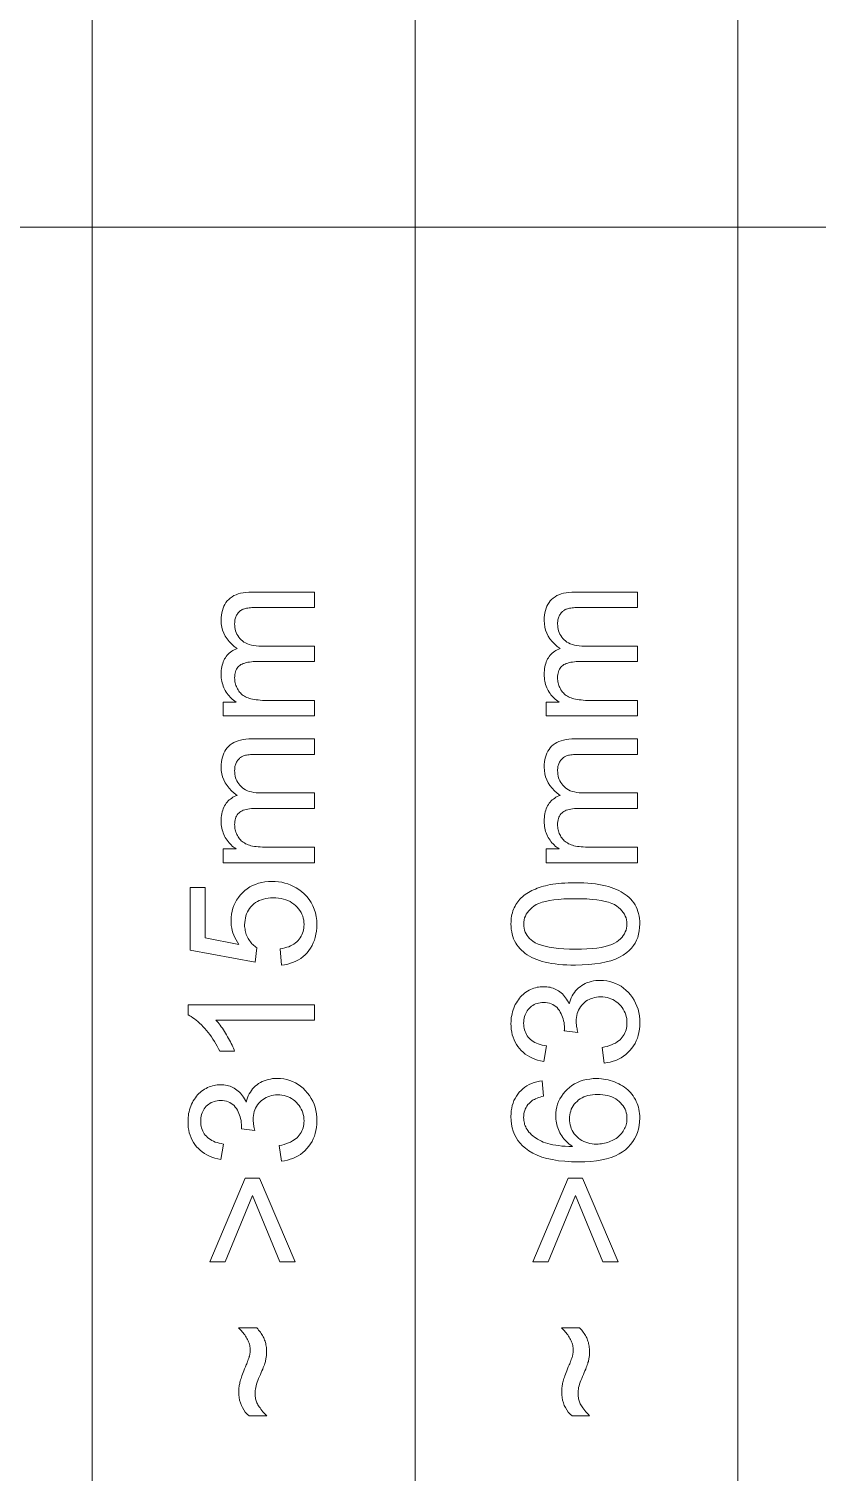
# Model space of a CAD drawing. Extents: x 23 to 417, y 3 to 294.
# Drawn here: x 217.45 to 223.7, y 15.36 to 26.79 of the extents above; entities that cross this region are included whole.
import ezdxf

# ---------------------------------------------------------------- set-up
doc = ezdxf.new("R2010")
doc.units = 0

msp = doc.modelspace()

# ---------------------------------------------------------------- linework, layer by layer
at = {"color": 7, "lineweight": 13}
for p, q in [((217.954, 10.222), (217.954, 50.222)), ((220.515, 10.222), (220.515, 50.222)), ((223.075, 10.222), (223.075, 50.222)), ((182.104, 25.222), (230.758, 25.222))]:
    msp.add_line(p, q, dxfattribs=at)
for points in [[(219.719, 21.349), (218.994, 21.349), (218.994, 21.458), (219.096, 21.458), (219.085, 21.466), (219.075, 21.473), (219.066, 21.481), (219.057, 21.489), (219.048, 21.498), (219.04, 21.508), (219.032, 21.517), (219.024, 21.527), (219.017, 21.538), (219.01, 21.549), (219.004, 21.561), (218.999, 21.572), (218.994, 21.585), (218.99, 21.597), (218.986, 21.61), (218.983, 21.623), (218.981, 21.636), (218.979, 21.65), (218.978, 21.664), (218.978, 21.678), (218.978, 21.694), (218.979, 21.709), (218.981, 21.724), (218.983, 21.738), (218.986, 21.751), (218.99, 21.764), (218.994, 21.777), (218.999, 21.788), (219.005, 21.8), (219.011, 21.81), (219.018, 21.82), (219.026, 21.829), (219.034, 21.838), (219.042, 21.846), (219.051, 21.854), (219.061, 21.861), (219.071, 21.867), (219.082, 21.873), (219.093, 21.878), (219.105, 21.883), (219.081, 21.9), (219.059, 21.919), (219.04, 21.939), (219.024, 21.96), (219.01, 21.982), (218.998, 22.005), (218.989, 22.028), (218.983, 22.053), (218.979, 22.079), (218.978, 22.106), (218.979, 22.128), (218.98, 22.148), (218.983, 22.167), (218.987, 22.185), (218.993, 22.202), (218.999, 22.218), (219.007, 22.233), (219.016, 22.247), (219.026, 22.26), (219.038, 22.272), (219.05, 22.283), (219.064, 22.293), (219.079, 22.302), (219.096, 22.309), (219.113, 22.316), (219.132, 22.321), (219.153, 22.325), (219.174, 22.328), (219.197, 22.33), (219.221, 22.33), (219.719, 22.33), (219.719, 22.208), (219.262, 22.208), (219.248, 22.208), (219.235, 22.208), (219.222, 22.207), (219.21, 22.206), (219.199, 22.205), (219.189, 22.204), (219.179, 22.202), (219.171, 22.2), (219.163, 22.198), (219.156, 22.196), (219.15, 22.194), (219.144, 22.191), (219.138, 22.187), (219.132, 22.184), (219.127, 22.179), (219.122, 22.175), (219.117, 22.17), (219.113, 22.165), (219.108, 22.159), (219.104, 22.153), (219.1, 22.146), (219.097, 22.14), (219.094, 22.133), (219.091, 22.126), (219.089, 22.119), (219.087, 22.111), (219.086, 22.104), (219.085, 22.096), (219.085, 22.088), (219.084, 22.079), (219.085, 22.064), (219.086, 22.05), (219.089, 22.036), (219.092, 22.022), (219.097, 22.009), (219.103, 21.997), (219.109, 21.985), (219.117, 21.974), (219.125, 21.963), (219.135, 21.952), (219.146, 21.943), (219.158, 21.934), (219.171, 21.927), (219.186, 21.92), (219.201, 21.914), (219.218, 21.91), (219.236, 21.906), (219.256, 21.904), (219.276, 21.902), (219.298, 21.902), (219.719, 21.902), (219.719, 21.779), (219.248, 21.779), (219.232, 21.779), (219.217, 21.778), (219.203, 21.776), (219.189, 21.774), (219.176, 21.772), (219.165, 21.768), (219.153, 21.764), (219.143, 21.76), (219.134, 21.755), (219.125, 21.749), (219.117, 21.743), (219.111, 21.736), (219.104, 21.728), (219.099, 21.719), (219.095, 21.709), (219.091, 21.699), (219.088, 21.688), (219.086, 21.677), (219.085, 21.664), (219.084, 21.651), (219.085, 21.641), (219.085, 21.63), (219.087, 21.62), (219.089, 21.611), (219.091, 21.601), (219.094, 21.591), (219.098, 21.582), (219.102, 21.573), (219.106, 21.564), (219.112, 21.555), (219.117, 21.546), (219.124, 21.538), (219.13, 21.531), (219.137, 21.524), (219.145, 21.517), (219.153, 21.511), (219.162, 21.505), (219.171, 21.5), (219.181, 21.495), (219.191, 21.491), (219.202, 21.487), (219.214, 21.484), (219.227, 21.481), (219.241, 21.479), (219.256, 21.476), (219.271, 21.475), (219.288, 21.473), (219.305, 21.472), (219.324, 21.472), (219.343, 21.471), (219.719, 21.471)], [(222.279, 21.349), (221.555, 21.349), (221.555, 21.458), (221.657, 21.458), (221.646, 21.466), (221.636, 21.473), (221.627, 21.481), (221.617, 21.489), (221.609, 21.498), (221.6, 21.508), (221.592, 21.517), (221.585, 21.527), (221.578, 21.538), (221.571, 21.549), (221.565, 21.561), (221.559, 21.572), (221.554, 21.585), (221.55, 21.597), (221.547, 21.61), (221.544, 21.623), (221.542, 21.636), (221.54, 21.65), (221.539, 21.664), (221.539, 21.678), (221.539, 21.694), (221.54, 21.709), (221.542, 21.724), (221.544, 21.738), (221.547, 21.751), (221.551, 21.764), (221.555, 21.777), (221.56, 21.788), (221.566, 21.8), (221.572, 21.81), (221.579, 21.82), (221.586, 21.829), (221.594, 21.838), (221.603, 21.846), (221.612, 21.854), (221.622, 21.861), (221.632, 21.867), (221.643, 21.873), (221.654, 21.878), (221.665, 21.883), (221.641, 21.9), (221.62, 21.919), (221.601, 21.939), (221.584, 21.96), (221.57, 21.982), (221.559, 22.005), (221.55, 22.028), (221.544, 22.053), (221.54, 22.079), (221.539, 22.106), (221.539, 22.128), (221.541, 22.148), (221.544, 22.167), (221.548, 22.185), (221.554, 22.202), (221.56, 22.218), (221.568, 22.233), (221.577, 22.247), (221.587, 22.26), (221.598, 22.272), (221.611, 22.283), (221.625, 22.293), (221.64, 22.302), (221.656, 22.309), (221.674, 22.316), (221.693, 22.321), (221.713, 22.325), (221.735, 22.328), (221.758, 22.33), (221.782, 22.33), (222.279, 22.33), (222.279, 22.208), (221.823, 22.208), (221.809, 22.208), (221.795, 22.208), (221.783, 22.207), (221.771, 22.206), (221.76, 22.205), (221.75, 22.204), (221.74, 22.202), (221.732, 22.2), (221.724, 22.198), (221.717, 22.196), (221.711, 22.194), (221.705, 22.191), (221.699, 22.187), (221.693, 22.184), (221.688, 22.179), (221.683, 22.175), (221.678, 22.17), (221.673, 22.165), (221.669, 22.159), (221.665, 22.153), (221.661, 22.146), (221.658, 22.14), (221.655, 22.133), (221.652, 22.126), (221.65, 22.119), (221.648, 22.111), (221.647, 22.104), (221.646, 22.096), (221.645, 22.088), (221.645, 22.079), (221.646, 22.064), (221.647, 22.05), (221.65, 22.036), (221.653, 22.022), (221.658, 22.009), (221.663, 21.997), (221.67, 21.985), (221.678, 21.974), (221.686, 21.963), (221.696, 21.952), (221.707, 21.943), (221.719, 21.934), (221.732, 21.927), (221.746, 21.92), (221.762, 21.914), (221.779, 21.91), (221.797, 21.906), (221.816, 21.904), (221.837, 21.902), (221.859, 21.902), (222.279, 21.902), (222.279, 21.779), (221.809, 21.779), (221.793, 21.779), (221.778, 21.778), (221.763, 21.776), (221.75, 21.774), (221.737, 21.772), (221.725, 21.768), (221.714, 21.764), (221.704, 21.76), (221.695, 21.755), (221.686, 21.749), (221.678, 21.743), (221.671, 21.736), (221.665, 21.728), (221.66, 21.719), (221.655, 21.709), (221.652, 21.699), (221.649, 21.688), (221.647, 21.677), (221.645, 21.664), (221.645, 21.651), (221.645, 21.641), (221.646, 21.63), (221.647, 21.62), (221.649, 21.611), (221.652, 21.601), (221.655, 21.591), (221.658, 21.582), (221.662, 21.573), (221.667, 21.564), (221.672, 21.555), (221.678, 21.546), (221.684, 21.538), (221.691, 21.531), (221.698, 21.524), (221.706, 21.517), (221.714, 21.511), (221.723, 21.505), (221.732, 21.5), (221.742, 21.495), (221.752, 21.491), (221.763, 21.487), (221.775, 21.484), (221.788, 21.481), (221.802, 21.479), (221.816, 21.476), (221.832, 21.475), (221.848, 21.473), (221.866, 21.472), (221.884, 21.472), (221.904, 21.471), (222.279, 21.471)], [(219.719, 20.185), (218.994, 20.185), (218.994, 20.295), (219.096, 20.295), (219.085, 20.302), (219.075, 20.309), (219.066, 20.317), (219.057, 20.326), (219.048, 20.334), (219.04, 20.344), (219.032, 20.354), (219.024, 20.364), (219.017, 20.374), (219.01, 20.385), (219.004, 20.397), (218.999, 20.409), (218.994, 20.421), (218.99, 20.433), (218.986, 20.446), (218.983, 20.459), (218.981, 20.472), (218.979, 20.486), (218.978, 20.5), (218.978, 20.514), (218.978, 20.53), (218.979, 20.545), (218.981, 20.56), (218.983, 20.574), (218.986, 20.588), (218.99, 20.601), (218.994, 20.613), (218.999, 20.625), (219.005, 20.636), (219.011, 20.646), (219.018, 20.656), (219.026, 20.666), (219.034, 20.675), (219.042, 20.683), (219.051, 20.69), (219.061, 20.697), (219.071, 20.704), (219.082, 20.709), (219.093, 20.715), (219.105, 20.719), (219.081, 20.737), (219.059, 20.755), (219.04, 20.775), (219.024, 20.796), (219.01, 20.818), (218.998, 20.841), (218.989, 20.865), (218.983, 20.89), (218.979, 20.916), (218.978, 20.943), (218.979, 20.964), (218.98, 20.984), (218.983, 21.003), (218.987, 21.021), (218.993, 21.038), (218.999, 21.054), (219.007, 21.069), (219.016, 21.083), (219.026, 21.096), (219.038, 21.109), (219.05, 21.12), (219.064, 21.129), (219.079, 21.138), (219.096, 21.146), (219.113, 21.152), (219.132, 21.157), (219.153, 21.161), (219.174, 21.164), (219.197, 21.166), (219.221, 21.167), (219.719, 21.167), (219.719, 21.044), (219.262, 21.044), (219.248, 21.044), (219.235, 21.044), (219.222, 21.043), (219.21, 21.043), (219.199, 21.041), (219.189, 21.04), (219.179, 21.039), (219.171, 21.037), (219.163, 21.035), (219.156, 21.032), (219.15, 21.03), (219.144, 21.027), (219.138, 21.024), (219.132, 21.02), (219.127, 21.016), (219.122, 21.011), (219.117, 21.006), (219.113, 21.001), (219.108, 20.995), (219.104, 20.989), (219.1, 20.983), (219.097, 20.976), (219.094, 20.969), (219.091, 20.962), (219.089, 20.955), (219.087, 20.948), (219.086, 20.94), (219.085, 20.932), (219.085, 20.924), (219.084, 20.915), (219.085, 20.9), (219.086, 20.886), (219.089, 20.872), (219.092, 20.859), (219.097, 20.846), (219.103, 20.833), (219.109, 20.821), (219.117, 20.81), (219.125, 20.799), (219.135, 20.789), (219.146, 20.779), (219.158, 20.77), (219.171, 20.763), (219.186, 20.756), (219.201, 20.751), (219.218, 20.746), (219.236, 20.743), (219.256, 20.74), (219.276, 20.739), (219.298, 20.738), (219.719, 20.738), (219.719, 20.615), (219.248, 20.615), (219.232, 20.615), (219.217, 20.614), (219.203, 20.613), (219.189, 20.611), (219.176, 20.608), (219.165, 20.605), (219.153, 20.601), (219.143, 20.596), (219.134, 20.591), (219.125, 20.585), (219.117, 20.579), (219.111, 20.572), (219.104, 20.564), (219.099, 20.555), (219.095, 20.546), (219.091, 20.536), (219.088, 20.525), (219.086, 20.513), (219.085, 20.5), (219.084, 20.487), (219.085, 20.477), (219.085, 20.467), (219.087, 20.457), (219.089, 20.447), (219.091, 20.437), (219.094, 20.428), (219.098, 20.418), (219.102, 20.409), (219.106, 20.4), (219.112, 20.391), (219.117, 20.383), (219.124, 20.375), (219.13, 20.367), (219.137, 20.36), (219.145, 20.353), (219.153, 20.347), (219.162, 20.342), (219.171, 20.336), (219.181, 20.332), (219.191, 20.328), (219.202, 20.324), (219.214, 20.32), (219.227, 20.317), (219.241, 20.315), (219.256, 20.313), (219.271, 20.311), (219.288, 20.31), (219.305, 20.309), (219.324, 20.308), (219.343, 20.308), (219.719, 20.308)], [(222.279, 20.185), (221.555, 20.185), (221.555, 20.295), (221.657, 20.295), (221.646, 20.302), (221.636, 20.309), (221.627, 20.317), (221.617, 20.326), (221.609, 20.334), (221.6, 20.344), (221.592, 20.354), (221.585, 20.364), (221.578, 20.374), (221.571, 20.385), (221.565, 20.397), (221.559, 20.409), (221.554, 20.421), (221.55, 20.433), (221.547, 20.446), (221.544, 20.459), (221.542, 20.472), (221.54, 20.486), (221.539, 20.5), (221.539, 20.514), (221.539, 20.53), (221.54, 20.545), (221.542, 20.56), (221.544, 20.574), (221.547, 20.588), (221.551, 20.601), (221.555, 20.613), (221.56, 20.625), (221.566, 20.636), (221.572, 20.646), (221.579, 20.656), (221.586, 20.666), (221.594, 20.675), (221.603, 20.683), (221.612, 20.69), (221.622, 20.697), (221.632, 20.704), (221.643, 20.709), (221.654, 20.715), (221.665, 20.719), (221.641, 20.737), (221.62, 20.755), (221.601, 20.775), (221.584, 20.796), (221.57, 20.818), (221.559, 20.841), (221.55, 20.865), (221.544, 20.89), (221.54, 20.916), (221.539, 20.943), (221.539, 20.964), (221.541, 20.984), (221.544, 21.003), (221.548, 21.021), (221.554, 21.038), (221.56, 21.054), (221.568, 21.069), (221.577, 21.083), (221.587, 21.096), (221.598, 21.109), (221.611, 21.12), (221.625, 21.129), (221.64, 21.138), (221.656, 21.146), (221.674, 21.152), (221.693, 21.157), (221.713, 21.161), (221.735, 21.164), (221.758, 21.166), (221.782, 21.167), (222.279, 21.167), (222.279, 21.044), (221.823, 21.044), (221.809, 21.044), (221.795, 21.044), (221.783, 21.043), (221.771, 21.043), (221.76, 21.041), (221.75, 21.04), (221.74, 21.039), (221.732, 21.037), (221.724, 21.035), (221.717, 21.032), (221.711, 21.03), (221.705, 21.027), (221.699, 21.024), (221.693, 21.02), (221.688, 21.016), (221.683, 21.011), (221.678, 21.006), (221.673, 21.001), (221.669, 20.995), (221.665, 20.989), (221.661, 20.983), (221.658, 20.976), (221.655, 20.969), (221.652, 20.962), (221.65, 20.955), (221.648, 20.948), (221.647, 20.94), (221.646, 20.932), (221.645, 20.924), (221.645, 20.915), (221.646, 20.9), (221.647, 20.886), (221.65, 20.872), (221.653, 20.859), (221.658, 20.846), (221.663, 20.833), (221.67, 20.821), (221.678, 20.81), (221.686, 20.799), (221.696, 20.789), (221.707, 20.779), (221.719, 20.77), (221.732, 20.763), (221.746, 20.756), (221.762, 20.751), (221.779, 20.746), (221.797, 20.743), (221.816, 20.74), (221.837, 20.739), (221.859, 20.738), (222.279, 20.738), (222.279, 20.615), (221.809, 20.615), (221.793, 20.615), (221.778, 20.614), (221.763, 20.613), (221.75, 20.611), (221.737, 20.608), (221.725, 20.605), (221.714, 20.601), (221.704, 20.596), (221.695, 20.591), (221.686, 20.585), (221.678, 20.579), (221.671, 20.572), (221.665, 20.564), (221.66, 20.555), (221.655, 20.546), (221.652, 20.536), (221.649, 20.525), (221.647, 20.513), (221.645, 20.5), (221.645, 20.487), (221.645, 20.477), (221.646, 20.467), (221.647, 20.457), (221.649, 20.447), (221.652, 20.437), (221.655, 20.428), (221.658, 20.418), (221.662, 20.409), (221.667, 20.4), (221.672, 20.391), (221.678, 20.383), (221.684, 20.375), (221.691, 20.367), (221.698, 20.36), (221.706, 20.353), (221.714, 20.347), (221.723, 20.342), (221.732, 20.336), (221.742, 20.332), (221.752, 20.328), (221.763, 20.324), (221.775, 20.32), (221.788, 20.317), (221.802, 20.315), (221.816, 20.313), (221.832, 20.311), (221.848, 20.31), (221.866, 20.309), (221.884, 20.308), (221.904, 20.308), (222.279, 20.308)], [(219.457, 19.374), (219.446, 19.503), (219.464, 19.506), (219.482, 19.51), (219.498, 19.515), (219.514, 19.52), (219.528, 19.527), (219.542, 19.534), (219.555, 19.541), (219.567, 19.55), (219.577, 19.559), (219.587, 19.569), (219.596, 19.58), (219.604, 19.591), (219.612, 19.603), (219.618, 19.615), (219.623, 19.627), (219.627, 19.64), (219.631, 19.653), (219.633, 19.667), (219.634, 19.681), (219.635, 19.695), (219.634, 19.713), (219.632, 19.73), (219.629, 19.746), (219.624, 19.762), (219.618, 19.777), (219.611, 19.792), (219.602, 19.806), (219.592, 19.82), (219.581, 19.833), (219.568, 19.845), (219.554, 19.857), (219.539, 19.867), (219.524, 19.877), (219.507, 19.885), (219.49, 19.891), (219.472, 19.897), (219.453, 19.901), (219.433, 19.904), (219.412, 19.906), (219.391, 19.907), (219.37, 19.906), (219.35, 19.904), (219.332, 19.901), (219.314, 19.897), (219.297, 19.892), (219.28, 19.885), (219.265, 19.878), (219.251, 19.869), (219.237, 19.859), (219.225, 19.848), (219.213, 19.835), (219.203, 19.823), (219.194, 19.809), (219.186, 19.795), (219.179, 19.779), (219.174, 19.764), (219.17, 19.747), (219.167, 19.73), (219.165, 19.712), (219.164, 19.693), (219.164, 19.681), (219.165, 19.67), (219.167, 19.659), (219.168, 19.648), (219.171, 19.637), (219.174, 19.626), (219.177, 19.616), (219.181, 19.606), (219.186, 19.596), (219.191, 19.586), (219.197, 19.577), (219.202, 19.568), (219.209, 19.559), (219.215, 19.551), (219.222, 19.543), (219.229, 19.536), (219.237, 19.529), (219.244, 19.523), (219.253, 19.517), (219.261, 19.511), (219.246, 19.396), (218.732, 19.493), (218.732, 19.99), (218.85, 19.99), (218.85, 19.591), (219.118, 19.537), (219.106, 19.555), (219.096, 19.573), (219.086, 19.592), (219.078, 19.61), (219.071, 19.629), (219.066, 19.648), (219.061, 19.667), (219.058, 19.687), (219.056, 19.706), (219.056, 19.726), (219.057, 19.752), (219.059, 19.777), (219.064, 19.801), (219.07, 19.824), (219.078, 19.847), (219.088, 19.868), (219.1, 19.889), (219.114, 19.909), (219.129, 19.928), (219.146, 19.947), (219.165, 19.964), (219.185, 19.979), (219.205, 19.993), (219.227, 20.005), (219.25, 20.014), (219.274, 20.023), (219.299, 20.029), (219.325, 20.033), (219.352, 20.036), (219.38, 20.037), (219.406, 20.036), (219.432, 20.034), (219.458, 20.03), (219.482, 20.024), (219.506, 20.017), (219.529, 20.008), (219.552, 19.998), (219.573, 19.986), (219.594, 19.973), (219.614, 19.958), (219.637, 19.938), (219.658, 19.917), (219.676, 19.894), (219.692, 19.87), (219.705, 19.844), (219.716, 19.817), (219.725, 19.789), (219.731, 19.759), (219.735, 19.728), (219.736, 19.695), (219.735, 19.668), (219.733, 19.643), (219.729, 19.618), (219.724, 19.594), (219.717, 19.571), (219.708, 19.55), (219.698, 19.529), (219.687, 19.509), (219.674, 19.49), (219.659, 19.472), (219.644, 19.456), (219.627, 19.441), (219.609, 19.427), (219.59, 19.415), (219.57, 19.405), (219.55, 19.396), (219.528, 19.388), (219.505, 19.382), (219.481, 19.377)], [(221.786, 19.374), (221.751, 19.374), (221.718, 19.375), (221.686, 19.377), (221.655, 19.38), (221.626, 19.383), (221.598, 19.387), (221.572, 19.392), (221.547, 19.397), (221.523, 19.403), (221.501, 19.41), (221.48, 19.418), (221.459, 19.426), (221.44, 19.435), (221.422, 19.445), (221.405, 19.456), (221.389, 19.467), (221.374, 19.479), (221.359, 19.491), (221.346, 19.505), (221.334, 19.519), (221.323, 19.534), (221.313, 19.549), (221.304, 19.565), (221.296, 19.582), (221.29, 19.6), (221.285, 19.619), (221.281, 19.638), (221.278, 19.658), (221.276, 19.678), (221.275, 19.7), (221.276, 19.716), (221.277, 19.731), (221.278, 19.746), (221.28, 19.761), (221.283, 19.775), (221.287, 19.789), (221.291, 19.803), (221.296, 19.816), (221.302, 19.829), (221.308, 19.841), (221.314, 19.853), (221.322, 19.865), (221.33, 19.876), (221.338, 19.886), (221.347, 19.897), (221.357, 19.906), (221.367, 19.916), (221.378, 19.925), (221.389, 19.933), (221.401, 19.941), (221.414, 19.949), (221.427, 19.957), (221.44, 19.964), (221.454, 19.97), (221.469, 19.977), (221.484, 19.983), (221.5, 19.988), (221.516, 19.994), (221.533, 19.999), (221.55, 20.003), (221.568, 20.008), (221.587, 20.012), (221.608, 20.015), (221.63, 20.018), (221.653, 20.02), (221.677, 20.022), (221.702, 20.024), (221.729, 20.025), (221.757, 20.026), (221.786, 20.026), (221.821, 20.026), (221.854, 20.025), (221.886, 20.023), (221.916, 20.02), (221.945, 20.017), (221.973, 20.013), (221.999, 20.008), (222.024, 20.003), (222.048, 19.997), (222.07, 19.99), (222.091, 19.982), (222.112, 19.974), (222.131, 19.965), (222.149, 19.955), (222.166, 19.945), (222.182, 19.934), (222.198, 19.922), (222.212, 19.909), (222.225, 19.896), (222.237, 19.882), (222.249, 19.867), (222.259, 19.851), (222.268, 19.835), (222.275, 19.818), (222.282, 19.8), (222.287, 19.782), (222.291, 19.762), (222.294, 19.742), (222.296, 19.722), (222.296, 19.7), (222.295, 19.672), (222.292, 19.645), (222.287, 19.619), (222.28, 19.594), (222.271, 19.571), (222.259, 19.549), (222.246, 19.528), (222.23, 19.508), (222.212, 19.49), (222.193, 19.473), (222.166, 19.454), (222.137, 19.437), (222.104, 19.422), (222.068, 19.409), (222.029, 19.399), (221.986, 19.39), (221.941, 19.383), (221.893, 19.378), (221.841, 19.375)], [(221.786, 19.5), (221.834, 19.501), (221.878, 19.502), (221.919, 19.505), (221.957, 19.509), (221.991, 19.514), (222.022, 19.521), (222.05, 19.528), (222.075, 19.537), (222.096, 19.547), (222.114, 19.558), (222.129, 19.57), (222.143, 19.582), (222.156, 19.595), (222.166, 19.608), (222.175, 19.622), (222.182, 19.637), (222.188, 19.652), (222.192, 19.667), (222.195, 19.683), (222.195, 19.7), (222.195, 19.717), (222.192, 19.733), (222.188, 19.748), (222.182, 19.763), (222.175, 19.778), (222.166, 19.792), (222.155, 19.805), (222.143, 19.818), (222.129, 19.83), (222.114, 19.842), (222.096, 19.853), (222.074, 19.863), (222.05, 19.872), (222.022, 19.879), (221.991, 19.885), (221.956, 19.891), (221.919, 19.895), (221.878, 19.898), (221.834, 19.899), (221.786, 19.9), (221.738, 19.899), (221.694, 19.898), (221.653, 19.895), (221.615, 19.891), (221.581, 19.885), (221.55, 19.879), (221.522, 19.872), (221.497, 19.863), (221.476, 19.853), (221.458, 19.842), (221.443, 19.83), (221.429, 19.818), (221.417, 19.805), (221.406, 19.792), (221.397, 19.777), (221.39, 19.763), (221.384, 19.748), (221.38, 19.732), (221.378, 19.715), (221.377, 19.699), (221.378, 19.682), (221.38, 19.666), (221.383, 19.651), (221.388, 19.636), (221.395, 19.623), (221.403, 19.609), (221.412, 19.597), (221.423, 19.585), (221.435, 19.574), (221.449, 19.564), (221.468, 19.551), (221.491, 19.541), (221.517, 19.531), (221.546, 19.523), (221.579, 19.516), (221.614, 19.51), (221.652, 19.506), (221.694, 19.503), (221.739, 19.501)], [(222.015, 18.598), (221.999, 18.72), (222.019, 18.725), (222.038, 18.73), (222.056, 18.736), (222.073, 18.742), (222.089, 18.749), (222.103, 18.756), (222.117, 18.765), (222.129, 18.773), (222.14, 18.783), (222.149, 18.792), (222.158, 18.803), (222.166, 18.814), (222.173, 18.825), (222.179, 18.837), (222.184, 18.849), (222.188, 18.861), (222.191, 18.874), (222.194, 18.888), (222.195, 18.902), (222.195, 18.916), (222.195, 18.933), (222.193, 18.95), (222.19, 18.966), (222.186, 18.981), (222.18, 18.996), (222.174, 19.01), (222.166, 19.024), (222.157, 19.038), (222.147, 19.05), (222.135, 19.062), (222.123, 19.074), (222.11, 19.084), (222.097, 19.093), (222.083, 19.101), (222.068, 19.107), (222.053, 19.113), (222.037, 19.117), (222.021, 19.12), (222.004, 19.122), (221.987, 19.122), (221.97, 19.122), (221.954, 19.12), (221.939, 19.117), (221.924, 19.113), (221.91, 19.108), (221.896, 19.102), (221.883, 19.095), (221.87, 19.087), (221.859, 19.077), (221.847, 19.067), (221.837, 19.056), (221.828, 19.044), (221.819, 19.031), (221.812, 19.018), (221.806, 19.004), (221.801, 18.99), (221.797, 18.975), (221.795, 18.959), (221.793, 18.943), (221.792, 18.926), (221.792, 18.919), (221.793, 18.912), (221.794, 18.904), (221.795, 18.896), (221.796, 18.887), (221.797, 18.879), (221.799, 18.869), (221.801, 18.86), (221.803, 18.85), (221.806, 18.84), (221.698, 18.853), (221.698, 18.856), (221.699, 18.858), (221.699, 18.86), (221.699, 18.862), (221.699, 18.865), (221.699, 18.866), (221.699, 18.868), (221.7, 18.87), (221.7, 18.872), (221.7, 18.873), (221.699, 18.889), (221.698, 18.904), (221.696, 18.919), (221.693, 18.933), (221.689, 18.948), (221.685, 18.962), (221.68, 18.975), (221.673, 18.989), (221.666, 19.002), (221.659, 19.014), (221.65, 19.026), (221.641, 19.037), (221.63, 19.046), (221.619, 19.055), (221.607, 19.061), (221.594, 19.067), (221.58, 19.072), (221.565, 19.075), (221.549, 19.077), (221.532, 19.077), (221.519, 19.077), (221.506, 19.075), (221.494, 19.073), (221.482, 19.07), (221.471, 19.066), (221.46, 19.061), (221.449, 19.055), (221.439, 19.048), (221.43, 19.04), (221.421, 19.031), (221.412, 19.022), (221.405, 19.012), (221.398, 19.002), (221.392, 18.991), (221.387, 18.979), (221.383, 18.967), (221.38, 18.954), (221.378, 18.941), (221.377, 18.928), (221.376, 18.913), (221.377, 18.899), (221.378, 18.886), (221.38, 18.873), (221.383, 18.86), (221.388, 18.848), (221.392, 18.836), (221.398, 18.825), (221.405, 18.814), (221.413, 18.804), (221.421, 18.794), (221.431, 18.785), (221.441, 18.776), (221.452, 18.768), (221.465, 18.761), (221.478, 18.755), (221.492, 18.749), (221.506, 18.744), (221.522, 18.74), (221.539, 18.736), (221.556, 18.733), (221.535, 18.61), (221.51, 18.615), (221.487, 18.621), (221.465, 18.629), (221.445, 18.637), (221.425, 18.647), (221.406, 18.658), (221.389, 18.669), (221.373, 18.683), (221.357, 18.697), (221.343, 18.712), (221.33, 18.729), (221.319, 18.746), (221.309, 18.764), (221.3, 18.782), (221.292, 18.802), (221.286, 18.822), (221.281, 18.843), (221.278, 18.865), (221.276, 18.887), (221.275, 18.911), (221.276, 18.927), (221.277, 18.943), (221.278, 18.959), (221.281, 18.974), (221.284, 18.989), (221.288, 19.004), (221.293, 19.019), (221.298, 19.033), (221.304, 19.048), (221.31, 19.061), (221.318, 19.075), (221.326, 19.088), (221.334, 19.1), (221.343, 19.111), (221.352, 19.122), (221.362, 19.132), (221.372, 19.142), (221.383, 19.151), (221.394, 19.159), (221.406, 19.167), (221.419, 19.174), (221.431, 19.18), (221.443, 19.185), (221.456, 19.19), (221.469, 19.194), (221.482, 19.198), (221.495, 19.2), (221.508, 19.202), (221.522, 19.203), (221.535, 19.203), (221.548, 19.203), (221.561, 19.202), (221.573, 19.2), (221.585, 19.198), (221.597, 19.195), (221.609, 19.191), (221.62, 19.186), (221.631, 19.181), (221.642, 19.175), (221.653, 19.169), (221.664, 19.161), (221.674, 19.153), (221.683, 19.145), (221.692, 19.135), (221.701, 19.125), (221.709, 19.115), (221.717, 19.103), (221.724, 19.092), (221.731, 19.079), (221.738, 19.066), (221.742, 19.083), (221.748, 19.099), (221.754, 19.115), (221.761, 19.13), (221.769, 19.144), (221.778, 19.158), (221.788, 19.17), (221.799, 19.182), (221.81, 19.193), (221.823, 19.203), (221.836, 19.213), (221.85, 19.221), (221.864, 19.228), (221.879, 19.235), (221.895, 19.24), (221.912, 19.245), (221.929, 19.248), (221.947, 19.251), (221.965, 19.252), (221.984, 19.252), (222.01, 19.252), (222.035, 19.249), (222.059, 19.244), (222.082, 19.237), (222.105, 19.229), (222.127, 19.218), (222.148, 19.206), (222.168, 19.191), (222.187, 19.175), (222.206, 19.157), (222.223, 19.137), (222.239, 19.117), (222.253, 19.095), (222.264, 19.072), (222.274, 19.049), (222.283, 19.024), (222.289, 18.999), (222.294, 18.972), (222.296, 18.944), (222.297, 18.915), (222.296, 18.89), (222.294, 18.865), (222.29, 18.841), (222.285, 18.817), (222.278, 18.795), (222.269, 18.774), (222.259, 18.753), (222.247, 18.733), (222.234, 18.715), (222.219, 18.697), (222.203, 18.68), (222.185, 18.665), (222.167, 18.651), (222.149, 18.639), (222.129, 18.629), (222.108, 18.619), (222.086, 18.612), (222.063, 18.606), (222.04, 18.601)], [(219.719, 19.059), (219.719, 18.937), (218.936, 18.937), (218.945, 18.927), (218.953, 18.918), (218.962, 18.908), (218.97, 18.897), (218.979, 18.885), (218.987, 18.873), (218.995, 18.861), (219.004, 18.848), (219.012, 18.834), (219.021, 18.82), (219.029, 18.806), (219.037, 18.792), (219.044, 18.778), (219.051, 18.765), (219.058, 18.752), (219.064, 18.739), (219.07, 18.727), (219.075, 18.715), (219.08, 18.703), (219.084, 18.691), (218.966, 18.691), (218.956, 18.711), (218.945, 18.731), (218.935, 18.751), (218.924, 18.769), (218.912, 18.788), (218.9, 18.805), (218.888, 18.823), (218.875, 18.839), (218.862, 18.855), (218.848, 18.871), (218.835, 18.886), (218.821, 18.9), (218.807, 18.913), (218.794, 18.926), (218.78, 18.937), (218.767, 18.947), (218.754, 18.957), (218.741, 18.966), (218.728, 18.973), (218.715, 18.98), (218.715, 19.059)], [(219.455, 17.821), (219.438, 17.943), (219.459, 17.948), (219.478, 17.953), (219.496, 17.959), (219.512, 17.965), (219.528, 17.972), (219.543, 17.98), (219.556, 17.988), (219.568, 17.996), (219.579, 18.006), (219.589, 18.015), (219.597, 18.026), (219.605, 18.037), (219.612, 18.048), (219.618, 18.06), (219.623, 18.072), (219.627, 18.084), (219.631, 18.097), (219.633, 18.111), (219.634, 18.125), (219.635, 18.139), (219.634, 18.156), (219.632, 18.173), (219.629, 18.189), (219.625, 18.204), (219.62, 18.219), (219.613, 18.233), (219.605, 18.247), (219.596, 18.261), (219.586, 18.273), (219.575, 18.286), (219.562, 18.297), (219.55, 18.307), (219.536, 18.316), (219.522, 18.324), (219.508, 18.33), (219.492, 18.336), (219.477, 18.34), (219.46, 18.343), (219.444, 18.345), (219.426, 18.345), (219.409, 18.345), (219.393, 18.343), (219.378, 18.34), (219.363, 18.336), (219.349, 18.331), (219.335, 18.325), (219.322, 18.318), (219.31, 18.31), (219.298, 18.3), (219.287, 18.29), (219.276, 18.279), (219.267, 18.267), (219.259, 18.254), (219.251, 18.241), (219.245, 18.227), (219.24, 18.213), (219.237, 18.198), (219.234, 18.182), (219.232, 18.166), (219.232, 18.149), (219.232, 18.142), (219.232, 18.135), (219.233, 18.127), (219.234, 18.119), (219.235, 18.11), (219.237, 18.102), (219.238, 18.092), (219.24, 18.083), (219.243, 18.073), (219.245, 18.063), (219.138, 18.076), (219.138, 18.079), (219.138, 18.081), (219.138, 18.083), (219.138, 18.086), (219.139, 18.088), (219.139, 18.089), (219.139, 18.091), (219.139, 18.093), (219.139, 18.095), (219.139, 18.096), (219.138, 18.112), (219.137, 18.127), (219.135, 18.142), (219.132, 18.157), (219.129, 18.171), (219.124, 18.185), (219.119, 18.198), (219.113, 18.212), (219.106, 18.225), (219.098, 18.237), (219.089, 18.249), (219.08, 18.26), (219.069, 18.269), (219.058, 18.278), (219.046, 18.285), (219.033, 18.29), (219.019, 18.295), (219.004, 18.298), (218.988, 18.3), (218.972, 18.3), (218.958, 18.3), (218.946, 18.298), (218.933, 18.296), (218.921, 18.293), (218.91, 18.289), (218.899, 18.284), (218.889, 18.278), (218.879, 18.271), (218.869, 18.263), (218.86, 18.255), (218.851, 18.245), (218.844, 18.235), (218.837, 18.225), (218.832, 18.214), (218.827, 18.202), (218.823, 18.19), (218.82, 18.177), (218.817, 18.164), (218.816, 18.151), (218.816, 18.137), (218.816, 18.122), (218.817, 18.109), (218.82, 18.096), (218.823, 18.083), (218.827, 18.071), (218.832, 18.059), (218.838, 18.048), (218.844, 18.037), (218.852, 18.027), (218.861, 18.017), (218.87, 18.008), (218.88, 17.999), (218.892, 17.992), (218.904, 17.984), (218.917, 17.978), (218.931, 17.972), (218.946, 17.967), (218.961, 17.963), (218.978, 17.959), (218.996, 17.956), (218.974, 17.833), (218.95, 17.838), (218.927, 17.844), (218.905, 17.852), (218.884, 17.86), (218.864, 17.87), (218.846, 17.881), (218.828, 17.893), (218.812, 17.906), (218.797, 17.92), (218.782, 17.935), (218.77, 17.952), (218.758, 17.969), (218.748, 17.987), (218.739, 18.005), (218.732, 18.025), (218.725, 18.045), (218.721, 18.066), (218.717, 18.088), (218.715, 18.11), (218.715, 18.134), (218.715, 18.15), (218.716, 18.166), (218.718, 18.182), (218.72, 18.197), (218.723, 18.212), (218.727, 18.227), (218.732, 18.242), (218.737, 18.256), (218.743, 18.271), (218.75, 18.285), (218.757, 18.298), (218.765, 18.311), (218.773, 18.323), (218.782, 18.334), (218.791, 18.345), (218.801, 18.356), (218.811, 18.365), (218.822, 18.374), (218.834, 18.382), (218.846, 18.39), (218.858, 18.397), (218.87, 18.403), (218.883, 18.409), (218.895, 18.413), (218.908, 18.417), (218.921, 18.421), (218.934, 18.423), (218.947, 18.425), (218.961, 18.426), (218.974, 18.426), (218.987, 18.426), (219, 18.425), (219.012, 18.423), (219.024, 18.421), (219.036, 18.418), (219.048, 18.414), (219.06, 18.409), (219.071, 18.404), (219.082, 18.398), (219.092, 18.392), (219.103, 18.384), (219.113, 18.376), (219.122, 18.368), (219.132, 18.358), (219.14, 18.348), (219.148, 18.338), (219.156, 18.327), (219.164, 18.315), (219.171, 18.302), (219.177, 18.289), (219.182, 18.306), (219.187, 18.323), (219.193, 18.338), (219.2, 18.353), (219.209, 18.367), (219.217, 18.381), (219.227, 18.393), (219.238, 18.405), (219.25, 18.416), (219.262, 18.426), (219.275, 18.436), (219.289, 18.444), (219.304, 18.451), (219.319, 18.458), (219.335, 18.463), (219.351, 18.468), (219.368, 18.471), (219.386, 18.474), (219.404, 18.475), (219.423, 18.476), (219.449, 18.475), (219.474, 18.472), (219.498, 18.467), (219.522, 18.46), (219.544, 18.452), (219.566, 18.441), (219.587, 18.429), (219.607, 18.414), (219.627, 18.398), (219.645, 18.38), (219.663, 18.36), (219.678, 18.34), (219.692, 18.318), (219.704, 18.296), (219.714, 18.272), (219.722, 18.247), (219.728, 18.222), (219.733, 18.195), (219.736, 18.167), (219.736, 18.139), (219.736, 18.113), (219.733, 18.088), (219.729, 18.064), (219.724, 18.04), (219.717, 18.018), (219.708, 17.997), (219.698, 17.976), (219.686, 17.957), (219.673, 17.938), (219.658, 17.92), (219.642, 17.903), (219.625, 17.888), (219.607, 17.874), (219.588, 17.862), (219.568, 17.852), (219.547, 17.842), (219.525, 17.835), (219.503, 17.829), (219.479, 17.824)], [(221.524, 18.457), (221.534, 18.335), (221.52, 18.332), (221.507, 18.328), (221.494, 18.324), (221.482, 18.32), (221.471, 18.315), (221.461, 18.31), (221.452, 18.305), (221.443, 18.3), (221.436, 18.294), (221.429, 18.289), (221.419, 18.278), (221.41, 18.268), (221.402, 18.257), (221.395, 18.245), (221.389, 18.233), (221.385, 18.221), (221.381, 18.208), (221.378, 18.194), (221.377, 18.18), (221.376, 18.166), (221.377, 18.154), (221.378, 18.143), (221.379, 18.132), (221.382, 18.121), (221.384, 18.111), (221.388, 18.101), (221.392, 18.091), (221.397, 18.081), (221.403, 18.072), (221.409, 18.063), (221.418, 18.051), (221.427, 18.041), (221.438, 18.03), (221.449, 18.02), (221.461, 18.011), (221.474, 18.002), (221.487, 17.994), (221.502, 17.986), (221.517, 17.978), (221.532, 17.971), (221.549, 17.965), (221.568, 17.959), (221.587, 17.954), (221.608, 17.95), (221.631, 17.946), (221.655, 17.943), (221.68, 17.94), (221.706, 17.938), (221.734, 17.937), (221.764, 17.937), (221.751, 17.946), (221.738, 17.955), (221.726, 17.965), (221.715, 17.975), (221.705, 17.986), (221.695, 17.997), (221.686, 18.008), (221.678, 18.02), (221.67, 18.032), (221.663, 18.045), (221.657, 18.058), (221.652, 18.071), (221.647, 18.084), (221.642, 18.097), (221.639, 18.111), (221.636, 18.124), (221.634, 18.138), (221.632, 18.152), (221.631, 18.165), (221.631, 18.179), (221.632, 18.204), (221.634, 18.227), (221.639, 18.25), (221.645, 18.272), (221.653, 18.293), (221.663, 18.314), (221.675, 18.333), (221.689, 18.353), (221.704, 18.371), (221.721, 18.389), (221.74, 18.405), (221.759, 18.42), (221.78, 18.433), (221.802, 18.444), (221.825, 18.453), (221.849, 18.461), (221.874, 18.467), (221.9, 18.471), (221.927, 18.474), (221.955, 18.475), (221.973, 18.474), (221.992, 18.473), (222.01, 18.471), (222.028, 18.468), (222.046, 18.465), (222.063, 18.46), (222.08, 18.455), (222.097, 18.449), (222.113, 18.442), (222.13, 18.434), (222.145, 18.426), (222.16, 18.417), (222.175, 18.407), (222.188, 18.397), (222.201, 18.386), (222.213, 18.375), (222.224, 18.363), (222.235, 18.35), (222.245, 18.337), (222.253, 18.323), (222.262, 18.308), (222.269, 18.294), (222.275, 18.278), (222.281, 18.263), (222.286, 18.247), (222.29, 18.231), (222.293, 18.214), (222.295, 18.197), (222.296, 18.18), (222.296, 18.162), (222.295, 18.132), (222.292, 18.103), (222.286, 18.075), (222.278, 18.048), (222.268, 18.022), (222.256, 17.998), (222.241, 17.975), (222.224, 17.952), (222.205, 17.931), (222.184, 17.911), (222.16, 17.893), (222.133, 17.877), (222.103, 17.862), (222.07, 17.849), (222.034, 17.839), (221.995, 17.83), (221.954, 17.823), (221.909, 17.818), (221.862, 17.816), (221.811, 17.815), (221.755, 17.816), (221.702, 17.819), (221.652, 17.824), (221.605, 17.832), (221.561, 17.841), (221.521, 17.853), (221.483, 17.867), (221.449, 17.883), (221.418, 17.901), (221.39, 17.922), (221.368, 17.941), (221.349, 17.962), (221.331, 17.984), (221.317, 18.007), (221.304, 18.031), (221.294, 18.057), (221.286, 18.084), (221.28, 18.113), (221.276, 18.142), (221.275, 18.173), (221.276, 18.197), (221.278, 18.219), (221.281, 18.24), (221.286, 18.261), (221.292, 18.281), (221.299, 18.3), (221.308, 18.318), (221.318, 18.335), (221.329, 18.351), (221.341, 18.367), (221.355, 18.381), (221.37, 18.394), (221.386, 18.407), (221.402, 18.417), (221.42, 18.427), (221.439, 18.435), (221.459, 18.443), (221.48, 18.449), (221.501, 18.454)], [(221.955, 17.956), (221.968, 17.956), (221.981, 17.957), (221.993, 17.958), (222.005, 17.96), (222.017, 17.962), (222.03, 17.965), (222.042, 17.969), (222.053, 17.973), (222.065, 17.978), (222.077, 17.983), (222.088, 17.988), (222.099, 17.994), (222.109, 18.001), (222.119, 18.008), (222.128, 18.015), (222.136, 18.023), (222.144, 18.031), (222.152, 18.04), (222.159, 18.049), (222.165, 18.058), (222.171, 18.068), (222.176, 18.078), (222.181, 18.088), (222.185, 18.098), (222.188, 18.108), (222.191, 18.118), (222.193, 18.128), (222.194, 18.139), (222.195, 18.149), (222.195, 18.16), (222.195, 18.175), (222.193, 18.19), (222.19, 18.204), (222.185, 18.218), (222.18, 18.232), (222.173, 18.245), (222.165, 18.258), (222.155, 18.27), (222.145, 18.282), (222.133, 18.293), (222.12, 18.304), (222.106, 18.314), (222.091, 18.322), (222.075, 18.329), (222.059, 18.335), (222.041, 18.34), (222.023, 18.344), (222.004, 18.347), (221.983, 18.349), (221.962, 18.349), (221.942, 18.349), (221.923, 18.347), (221.904, 18.344), (221.886, 18.34), (221.87, 18.336), (221.854, 18.329), (221.839, 18.322), (221.824, 18.314), (221.811, 18.305), (221.799, 18.294), (221.788, 18.283), (221.777, 18.271), (221.768, 18.258), (221.761, 18.245), (221.754, 18.232), (221.749, 18.217), (221.745, 18.203), (221.742, 18.187), (221.74, 18.171), (221.739, 18.155), (221.74, 18.139), (221.742, 18.123), (221.745, 18.107), (221.749, 18.092), (221.754, 18.078), (221.761, 18.064), (221.768, 18.051), (221.777, 18.038), (221.788, 18.026), (221.799, 18.014), (221.811, 18.003), (221.824, 17.993), (221.838, 17.984), (221.853, 17.977), (221.868, 17.97), (221.884, 17.965), (221.901, 17.961), (221.918, 17.958), (221.936, 17.956)], [(219.281, 17.685), (219.565, 17.023), (219.442, 17.023), (219.225, 17.547), (219.009, 17.023), (218.887, 17.023), (219.167, 17.685)], [(221.842, 17.685), (222.125, 17.023), (222.003, 17.023), (221.786, 17.547), (221.57, 17.023), (221.448, 17.023), (221.728, 17.685)], [(219.339, 15.802), (219.199, 15.802), (219.183, 15.816), (219.169, 15.832), (219.157, 15.849), (219.147, 15.867), (219.138, 15.885), (219.13, 15.905), (219.124, 15.925), (219.12, 15.946), (219.118, 15.968), (219.117, 15.991), (219.117, 15.999), (219.118, 16.008), (219.118, 16.016), (219.119, 16.025), (219.12, 16.033), (219.121, 16.042), (219.123, 16.051), (219.125, 16.059), (219.127, 16.068), (219.129, 16.077), (219.132, 16.087), (219.135, 16.097), (219.138, 16.108), (219.142, 16.119), (219.147, 16.132), (219.152, 16.145), (219.157, 16.159), (219.163, 16.174), (219.17, 16.189), (219.176, 16.205), (219.18, 16.215), (219.184, 16.223), (219.187, 16.232), (219.19, 16.239), (219.193, 16.247), (219.195, 16.253), (219.197, 16.26), (219.199, 16.266), (219.201, 16.271), (219.202, 16.276), (219.203, 16.281), (219.205, 16.285), (219.205, 16.29), (219.206, 16.295), (219.207, 16.3), (219.207, 16.304), (219.208, 16.309), (219.208, 16.314), (219.208, 16.319), (219.208, 16.323), (219.208, 16.332), (219.207, 16.341), (219.206, 16.35), (219.204, 16.359), (219.202, 16.369), (219.199, 16.378), (219.195, 16.387), (219.191, 16.396), (219.187, 16.406), (219.182, 16.415), (219.176, 16.425), (219.171, 16.434), (219.165, 16.443), (219.158, 16.451), (219.152, 16.46), (219.145, 16.468), (219.138, 16.476), (219.131, 16.484), (219.123, 16.492), (219.115, 16.499), (219.26, 16.499), (219.268, 16.491), (219.275, 16.482), (219.282, 16.473), (219.289, 16.464), (219.295, 16.455), (219.301, 16.447), (219.306, 16.438), (219.311, 16.429), (219.315, 16.42), (219.319, 16.411), (219.322, 16.402), (219.326, 16.393), (219.328, 16.383), (219.331, 16.374), (219.333, 16.364), (219.334, 16.353), (219.336, 16.343), (219.337, 16.332), (219.337, 16.322), (219.337, 16.31), (219.337, 16.302), (219.337, 16.294), (219.337, 16.286), (219.336, 16.278), (219.335, 16.27), (219.334, 16.263), (219.333, 16.255), (219.331, 16.247), (219.33, 16.24), (219.328, 16.232), (219.326, 16.224), (219.323, 16.216), (219.32, 16.206), (219.316, 16.196), (219.312, 16.184), (219.307, 16.172), (219.301, 16.159), (219.296, 16.145), (219.289, 16.13), (219.282, 16.114), (219.275, 16.098), (219.269, 16.083), (219.264, 16.068), (219.259, 16.054), (219.255, 16.04), (219.252, 16.027), (219.249, 16.014), (219.247, 16.002), (219.246, 15.991), (219.246, 15.98), (219.246, 15.971), (219.247, 15.962), (219.248, 15.954), (219.249, 15.946), (219.251, 15.937), (219.253, 15.929), (219.255, 15.921), (219.258, 15.913), (219.261, 15.905), (219.265, 15.897), (219.269, 15.89), (219.274, 15.881), (219.279, 15.873), (219.286, 15.864), (219.293, 15.854), (219.3, 15.844), (219.309, 15.834), (219.318, 15.824), (219.328, 15.813)], [(221.899, 15.802), (221.76, 15.802), (221.744, 15.816), (221.73, 15.832), (221.718, 15.849), (221.707, 15.867), (221.698, 15.885), (221.691, 15.905), (221.685, 15.925), (221.681, 15.946), (221.679, 15.968), (221.678, 15.991), (221.678, 15.999), (221.678, 16.008), (221.679, 16.016), (221.68, 16.025), (221.681, 16.033), (221.682, 16.042), (221.684, 16.051), (221.685, 16.059), (221.687, 16.068), (221.69, 16.077), (221.692, 16.087), (221.695, 16.097), (221.699, 16.108), (221.703, 16.119), (221.708, 16.132), (221.712, 16.145), (221.718, 16.159), (221.724, 16.174), (221.73, 16.189), (221.737, 16.205), (221.741, 16.215), (221.744, 16.223), (221.748, 16.232), (221.751, 16.239), (221.753, 16.247), (221.756, 16.253), (221.758, 16.26), (221.76, 16.266), (221.762, 16.271), (221.763, 16.276), (221.764, 16.281), (221.765, 16.285), (221.766, 16.29), (221.767, 16.295), (221.768, 16.3), (221.768, 16.304), (221.769, 16.309), (221.769, 16.314), (221.769, 16.319), (221.769, 16.323), (221.769, 16.332), (221.768, 16.341), (221.767, 16.35), (221.765, 16.359), (221.763, 16.369), (221.76, 16.378), (221.756, 16.387), (221.752, 16.396), (221.748, 16.406), (221.743, 16.415), (221.737, 16.425), (221.731, 16.434), (221.725, 16.443), (221.719, 16.451), (221.713, 16.46), (221.706, 16.468), (221.699, 16.476), (221.691, 16.484), (221.684, 16.492), (221.676, 16.499), (221.82, 16.499), (221.828, 16.491), (221.836, 16.482), (221.843, 16.473), (221.849, 16.464), (221.856, 16.455), (221.861, 16.447), (221.867, 16.438), (221.871, 16.429), (221.876, 16.42), (221.88, 16.411), (221.883, 16.402), (221.886, 16.393), (221.889, 16.383), (221.891, 16.374), (221.893, 16.364), (221.895, 16.353), (221.896, 16.343), (221.897, 16.332), (221.898, 16.322), (221.898, 16.31), (221.898, 16.302), (221.898, 16.294), (221.897, 16.286), (221.897, 16.278), (221.896, 16.27), (221.895, 16.263), (221.893, 16.255), (221.892, 16.247), (221.89, 16.24), (221.889, 16.232), (221.886, 16.224), (221.884, 16.216), (221.88, 16.206), (221.877, 16.196), (221.872, 16.184), (221.868, 16.172), (221.862, 16.159), (221.856, 16.145), (221.85, 16.13), (221.843, 16.114), (221.836, 16.098), (221.83, 16.083), (221.824, 16.068), (221.82, 16.054), (221.816, 16.04), (221.812, 16.027), (221.81, 16.014), (221.808, 16.002), (221.807, 15.991), (221.807, 15.98), (221.807, 15.971), (221.807, 15.962), (221.808, 15.954), (221.81, 15.946), (221.811, 15.937), (221.813, 15.929), (221.816, 15.921), (221.819, 15.913), (221.822, 15.905), (221.825, 15.897), (221.83, 15.89), (221.834, 15.881), (221.84, 15.873), (221.846, 15.864), (221.853, 15.854), (221.861, 15.844), (221.87, 15.834), (221.879, 15.824), (221.889, 15.813)]]:
    msp.add_lwpolyline(points, close=True, dxfattribs=at)

doc.saveas('drawing.dxf')
